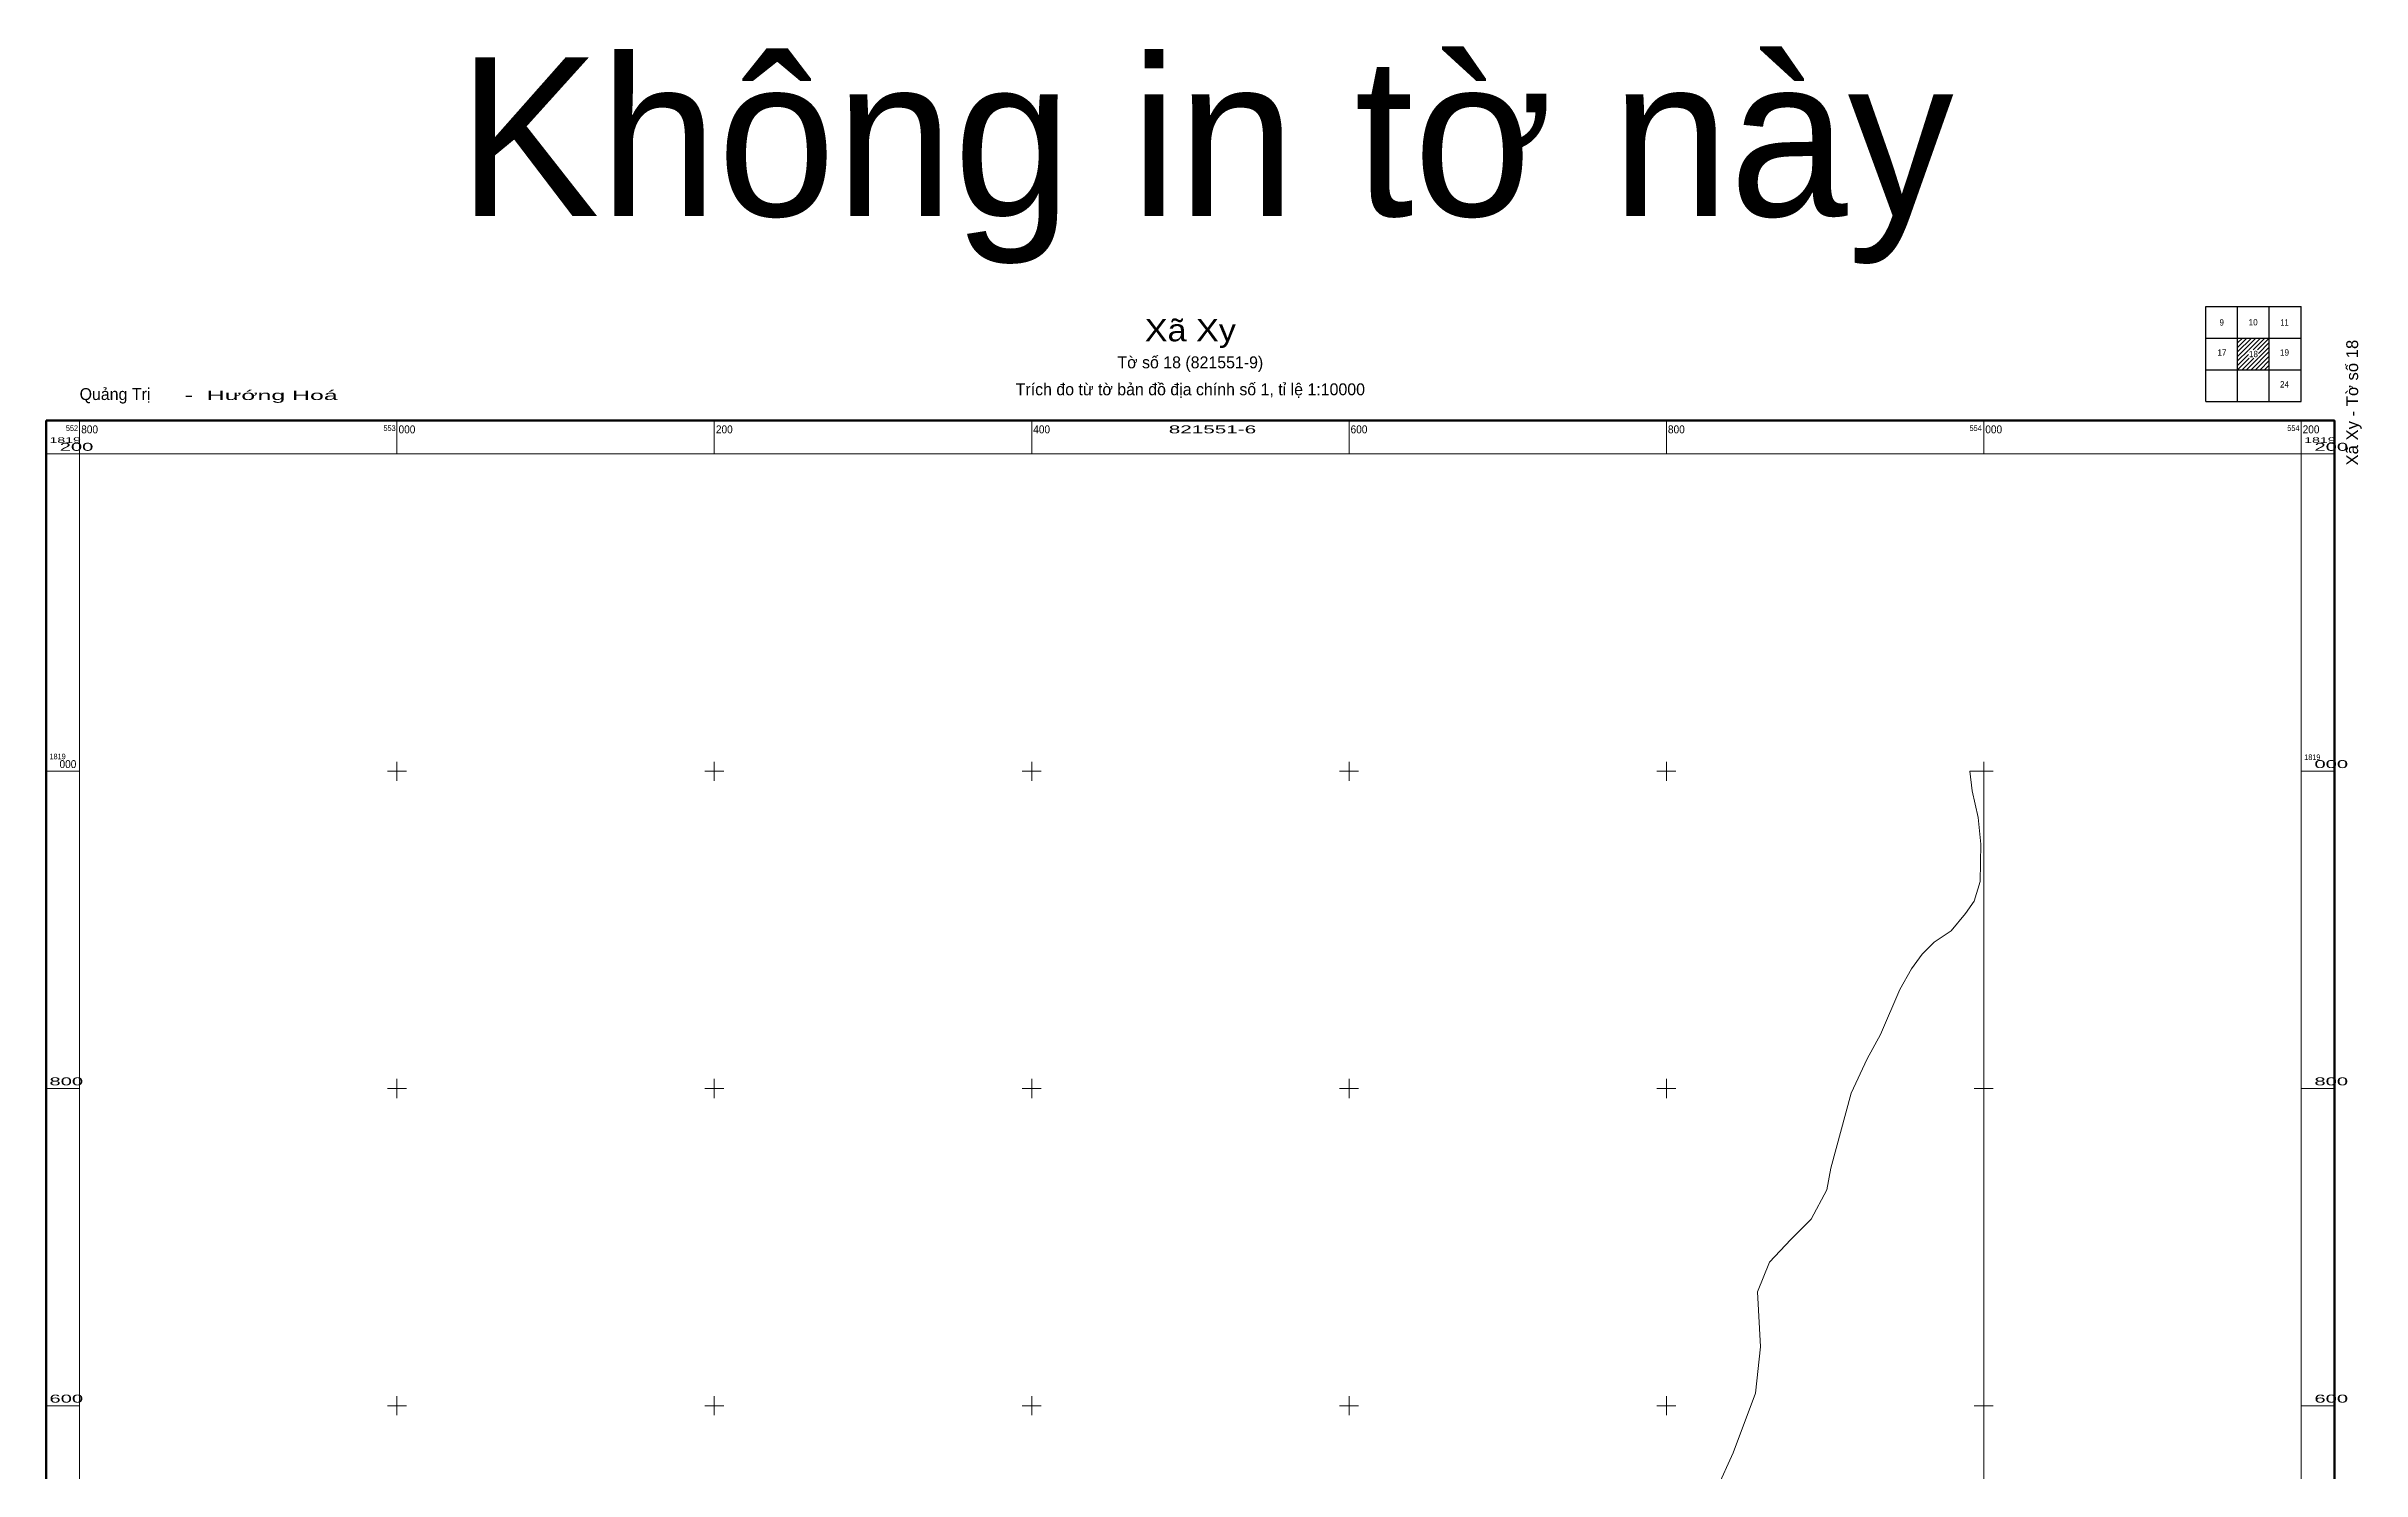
# Model space of a CAD drawing. Header units: metres. Extents: x 552779 to 554238, y 1817638 to 1819457.
# Drawn here: x 552779 to 554238, y 1818559 to 1819457 of the extents above; entities that cross this region are included whole.
import ezdxf
from ezdxf.enums import TextEntityAlignment as Align

# ---------------------------------------------------------------- set-up
doc = ezdxf.new("R2010")
doc.units = ezdxf.units.M
doc.header["$LTSCALE"] = 2
doc.layers.add('10', color=7, linetype='Continuous', lineweight=13)
doc.layers.add('63', color=7, linetype='Continuous', lineweight=13)
doc.layers.add('57', color=7, linetype='Continuous')

msp = doc.modelspace()

# ---------------------------------------------------------------- linework, layer by layer
at = {"layer": '10'}
msp.add_lwpolyline([(554000, 1818001.1), (554000, 1819000), (553991.23, 1819000), (553992.68, 1818987.71), (553996.44, 1818970.88), (553998.27, 1818954.11), (553997.87, 1818930.58), (553994.04, 1818918.15), (553988.56, 1818910.26), (553979.43, 1818899.47), (553968.74, 1818892.17), (553961.13, 1818884.64), (553954.55, 1818875.46), (553947.12, 1818862.45), (553934.96, 1818834.13), (553926.53, 1818818.78), (553916.44, 1818797.16), (553903.64, 1818749.77), (553901.16, 1818736.1), (553891.26, 1818717.66), (553878.47, 1818704.82), (553864.91, 1818690.59), (553857.46, 1818671.88), (553859.32, 1818637.17), (553856.25, 1818608.02), (553842.12, 1818570.31), (553831.79, 1818547.55)], dxfattribs=at)
at = {"layer": '63'}
for p, q in [((554160, 1819272.8), (554160.2, 1819273)), ((554160, 1819269.96), (554163.04, 1819273)), ((554160, 1819267.16), (554165.84, 1819273)), ((554160, 1819264.32), (554168.68, 1819273)), ((554160, 1819261.48), (554171.52, 1819273)), ((554160, 1819258.64), (554166.88, 1819265.52)), ((554167, 1819265.68), (554174.36, 1819273)), ((554168.48, 1819253), (554180, 1819264.52)), ((554169.8, 1819265.68), (554177.16, 1819273)), ((554172.64, 1819265.68), (554180, 1819273)), ((554173.12, 1819263.32), (554180, 1819270.16)), ((554173.12, 1819260.52), (554180, 1819267.36)), ((554160, 1819255.84), (554166.88, 1819262.72)), ((554160, 1819253), (554167.36, 1819260.36)), ((554162.84, 1819253), (554170.2, 1819260.36)), ((554165.64, 1819253), (554173, 1819260.36)), ((554171.32, 1819253), (554180, 1819261.68)), ((554174.16, 1819253), (554180, 1819258.84)), ((554176.96, 1819253), (554180, 1819256.04)), ((554179.8, 1819253), (554180, 1819253.2)), ((552800, 1819200), (552800, 1819221)), ((553000, 1819200), (553000, 1819221)), ((553200, 1819200), (553200, 1819221)), ((553400, 1819200), (553400, 1819221)), ((553600, 1819200), (553600, 1819221)), ((553800, 1819200), (553800, 1819221)), ((554000, 1819200), (554000, 1819221)), ((554200, 1819200), (554200, 1819221)), ((552800, 1819200), (552779, 1819200)), ((554200, 1819200), (554221, 1819200)), ((553000, 1818994), (553000, 1819006)), ((553200, 1818994), (553200, 1819006)), ((553400, 1818994), (553400, 1819006)), ((553600, 1818994), (553600, 1819006)), ((553800, 1818994), (553800, 1819006)), ((554000, 1818994), (554000, 1819006)), ((552800, 1819000), (552779, 1819000)), ((552994, 1819000), (553006, 1819000)), ((553194, 1819000), (553206, 1819000)), ((553394, 1819000), (553406, 1819000)), ((553594, 1819000), (553606, 1819000)), ((553794, 1819000), (553806, 1819000)), ((553994, 1819000), (554006, 1819000)), ((554200, 1819000), (554221, 1819000)), ((552800, 1818800), (552779, 1818800)), ((552994, 1818800), (553006, 1818800)), ((553000, 1818794), (553000, 1818806)), ((553194, 1818800), (553206, 1818800)), ((553200, 1818794), (553200, 1818806)), ((553394, 1818800), (553406, 1818800)), ((553400, 1818794), (553400, 1818806)), ((553594, 1818800), (553606, 1818800)), ((553600, 1818794), (553600, 1818806)), ((553794, 1818800), (553806, 1818800)), ((553800, 1818794), (553800, 1818806)), ((553994, 1818800), (554006, 1818800)), ((554000, 1818794), (554000, 1818806)), ((554200, 1818800), (554221, 1818800)), ((552800, 1818600), (552779, 1818600)), ((552994, 1818600), (553006, 1818600)), ((553000, 1818594), (553000, 1818606)), ((553194, 1818600), (553206, 1818600)), ((553200, 1818594), (553200, 1818606)), ((553394, 1818600), (553406, 1818600)), ((553400, 1818594), (553400, 1818606)), ((553594, 1818600), (553606, 1818600)), ((553600, 1818594), (553600, 1818606)), ((553794, 1818600), (553806, 1818600)), ((553800, 1818594), (553800, 1818606)), ((553994, 1818600), (554006, 1818600)), ((554000, 1818594), (554000, 1818606)), ((554200, 1818600), (554221, 1818600))]:
    msp.add_line(p, q, dxfattribs=at)
at = {"layer": '63', "lineweight": 25}
for points in [[(554140, 1819233), (554160, 1819233), (554180, 1819233), (554200, 1819233), (554200, 1819253), (554200, 1819273), (554200, 1819293)], [(554140, 1819293), (554160, 1819293), (554180, 1819293), (554200, 1819293)], [(554140, 1819233), (554140, 1819253), (554140, 1819273), (554140, 1819293)], [(554160, 1819233), (554160, 1819253), (554160, 1819255.84), (554160, 1819258.64), (554160, 1819261.48), (554160, 1819264.32), (554160, 1819267.16), (554160, 1819269.96), (554160, 1819272.8), (554160, 1819273), (554160, 1819293)], [(554180, 1819233), (554180, 1819253), (554180, 1819253.2), (554180, 1819256.04), (554180, 1819258.84), (554180, 1819261.68), (554180, 1819264.52), (554180, 1819267.36), (554180, 1819270.16), (554180, 1819273), (554180, 1819293)], [(554140, 1819273), (554160, 1819273), (554160.2, 1819273), (554163.04, 1819273), (554165.84, 1819273), (554168.68, 1819273), (554171.52, 1819273), (554174.36, 1819273), (554177.16, 1819273), (554180, 1819273), (554200, 1819273)], [(554140, 1819253), (554160, 1819253), (554162.84, 1819253), (554165.64, 1819253), (554168.48, 1819253), (554171.32, 1819253), (554174.16, 1819253), (554176.96, 1819253), (554179.8, 1819253), (554180, 1819253), (554200, 1819253)]]:
    msp.add_lwpolyline(points, dxfattribs=at)
at = {"layer": '63', "lineweight": 158}
msp.add_lwpolyline([(552779, 1819221), (554221, 1819221), (554221, 1817779), (552779, 1817779)], close=True, dxfattribs=at)
at = {"layer": '63'}
msp.add_lwpolyline([(552800, 1819200), (554200, 1819200), (554200, 1817800), (552800, 1817800)], close=True, dxfattribs=at)

# ---------------------------------------------------------------- texts
at = {"layer": '57'}
msp.add_text('Không in tờ này', height=100, dxfattribs=at).set_placement((553509.76, 1819349.95), align=Align.CENTER)
at = {"layer": '63'}
for s, height, width, p in [('Xã Xy', 14, 1.15, (553500, 1819271)), ('9', 4, 0.9, (554150.04, 1819280.92)), ('10', 4, 0.95, (554169.82, 1819281.02)), ('11', 4, 0.8, (554189.58, 1819280.92)), ('17', 4, 0.95, (554150.15, 1819261.96)), ('18', 4, 0.95, (554170, 1819261)), ('19', 4, 0.95, (554189.58, 1819261.96)), ('24', 4, 0.95, (554189.58, 1819241.88)), ('821551-6', 5, 1.95, (553513.95, 1819213))]:
    msp.add_text(s, height=height, dxfattribs=dict(at, width=width)).set_placement(p, align=Align.CENTER)
at = {"layer": '63', "width": 1.05}
msp.add_text('Xã Xy - Tờ số 18', height=7.48, rotation=89.999, dxfattribs=at).set_placement((554235.96, 1819192.72))
at = {"layer": '63'}
for s, p in [('Tờ số 18 (821551-9)', (553500.01, 1819254)), ('Trích đo từ tờ bản đồ địa chính số 1, tỉ lệ 1:10000', (553500, 1819237))]:
    msp.add_text(s, height=7.5, dxfattribs=at).set_placement(p, align=Align.CENTER)
msp.add_text('Quảng Trị', height=7.5, dxfattribs=at).set_placement((552800, 1819234))
for s, height, width, p in [('  -  Hướng Hoá', 6, 1.95, (552857.53, 1819234)), ('1819', 3.5, 1.9, (552781, 1819207)), ('800', 5, 0.95, (552801, 1819213)), ('000', 5, 0.95, (553001, 1819213)), ('200', 5, 0.95, (553201, 1819213)), ('400', 5, 0.95, (553401, 1819213)), ('600', 5, 0.95, (553601, 1819213)), ('800', 5, 0.95, (553801, 1819213)), ('000', 5, 0.95, (554001, 1819213)), ('200', 5, 0.95, (554201, 1819213)), ('1819', 3.5, 1.9, (554202, 1819207)), ('1819', 3.5, 0.95, (552781, 1819007.56)), ('000', 5, 0.95, (552787.33, 1819002)), ('1819', 3.5, 0.95, (554202, 1819007.08)), ('800', 5, 1.9, (552781, 1818802)), ('600', 5, 1.9, (552781, 1818602))]:
    msp.add_text(s, height=height, dxfattribs=dict(at, width=width)).set_placement(p)
for s, height, width, p in [('200', 5, 1.9, (552808.64, 1819202)), ('552', 3.5, 0.95, (552799, 1819214.5)), ('553', 3.5, 0.95, (552999.16, 1819214.5)), ('554', 3.5, 0.95, (553998.76, 1819214.5)), ('554', 3.5, 0.95, (554199, 1819214.5)), ('200', 5, 1.9, (554229.64, 1819202)), ('000', 5, 1.9, (554229.64, 1819002)), ('800', 5, 1.9, (554229.64, 1818802)), ('600', 5, 1.9, (554229.64, 1818602))]:
    msp.add_text(s, height=height, dxfattribs=dict(at, width=width)).set_placement(p, align=Align.RIGHT)

doc.saveas('drawing.dxf')
